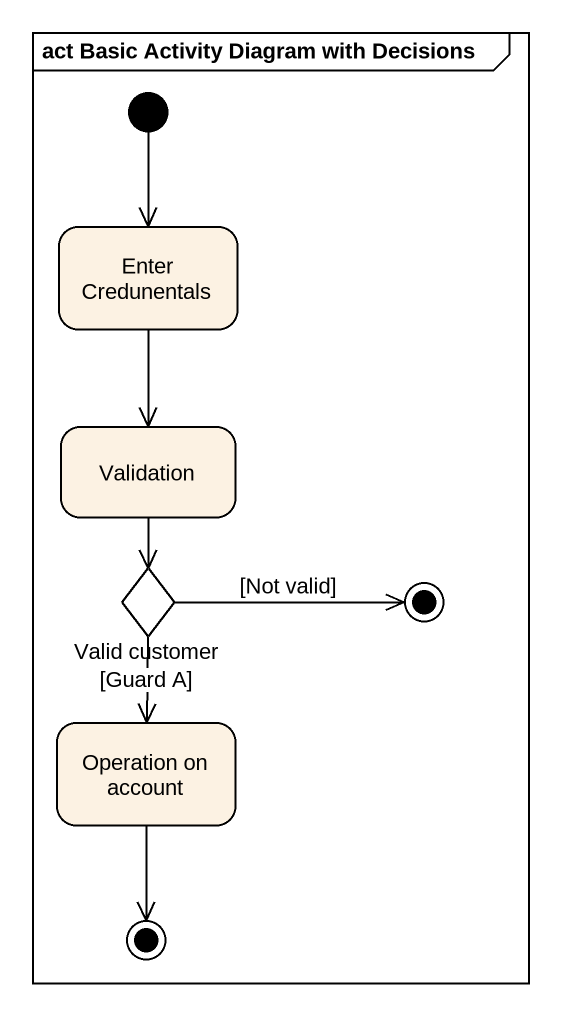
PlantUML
@startuml
mainframe act Basic Activity Diagram with Decisions
hide empty description
state "Enter Credunentals" as Enter_Credunentals
state Validation
state "Valid customer" as Valid_customer <<choice>>
state final1 <<end>>
state "Operation on account" as Operation_on_account
state final2 <<end>>
[*] --> Enter_Credunentals
Enter_Credunentals --> Validation
Validation --> Valid_customer
Valid_customer -right-> final1 : [Not valid]
Valid_customer --> Operation_on_account : [Guard A]
Operation_on_account --> final2
@enduml
